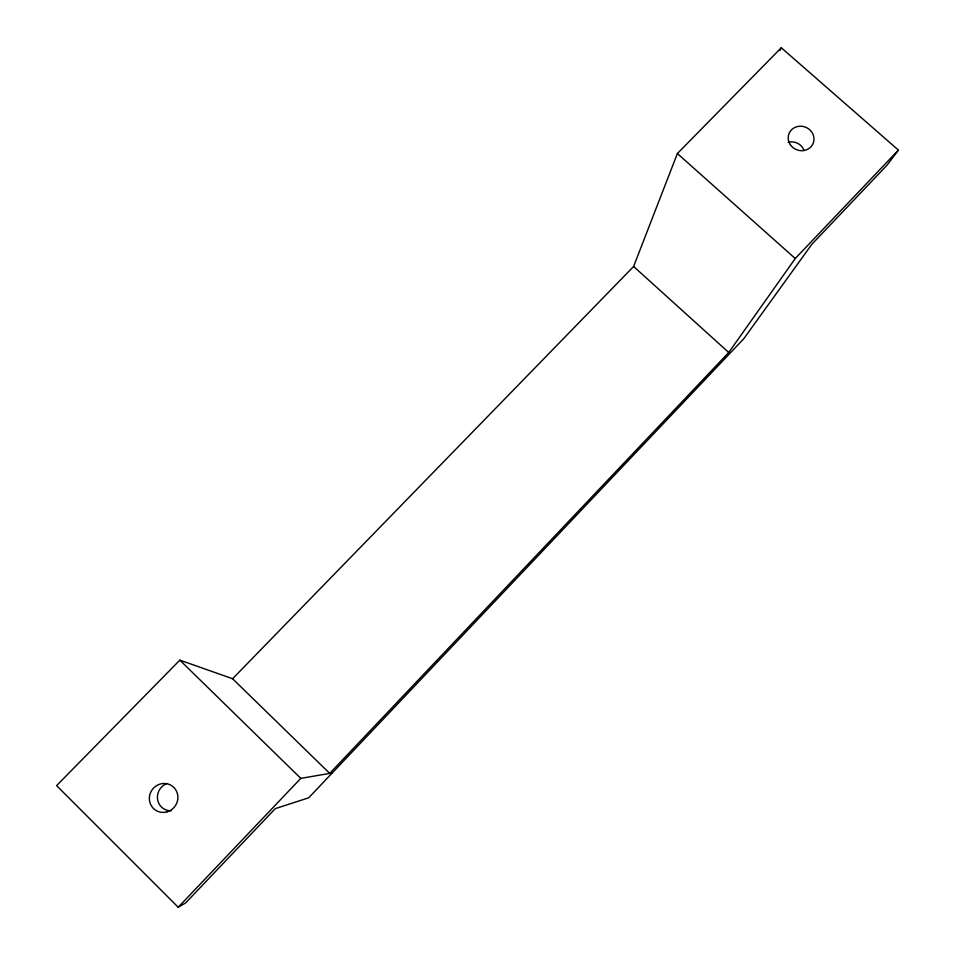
<?xml version="1.0" encoding="UTF-8"?>
<svg xmlns="http://www.w3.org/2000/svg" width="955" height="955" viewBox="0 0 955 955"><rect width="100%" height="100%" fill="white"/><g stroke="black" fill="none" stroke-linecap="round" stroke-linejoin="round"><path stroke-width="1.43" d="M232.59 678.742L633.607 266.481L677.382 153.54L781.286 47.75L898.404 150.078L887.064 165.167L811.822 244.313L743.814 338.691L308.692 797.807L275.279 808.646L185.556 903.012L178.203 907.25L56.596 785.619L179.838 660.132L232.59 678.742L329.714 773.395L728.737 352.49L795.252 258.53L898.404 150.078M779.996 50.436L781.286 47.75M178.203 907.25L300.789 778.373L332.221 772.965M677.382 153.54L795.252 258.53M633.607 266.481L728.737 352.49M179.838 660.132L300.789 778.373M788.173 142.331A12.69 11.854 21.9 0 1 804.086 150.544M171.208 810.795A14.253 13.704 -55 0 1 166.671 783.637M790.37 144.766A13.012 12.129 21.8 0 0 812.657 144.396A13.012 12.129 21.8 0 0 800.242 126.203A13.012 12.129 21.8 0 0 790.37 144.766M167.221 811.798A14.671 14.086 -54.8 0 0 173.798 787.386A14.671 14.086 -54.8 0 0 149.863 794.62A14.671 14.086 -54.8 0 0 167.221 811.798"/></g></svg>
